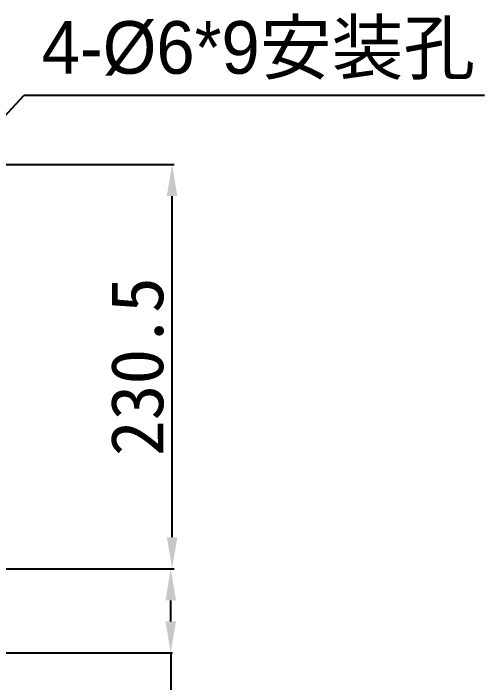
# Model space of a CAD drawing. Header units: millimetres. Extents: x 4086 to 8318, y 123 to 1549.
# Drawn here: x 7227.2 to 7495.8, y 415.6 to 797.1 of the extents above; entities that cross this region are included whole.
import ezdxf

# ---------------------------------------------------------------- set-up
doc = ezdxf.new("R2010")
doc.units = ezdxf.units.MM
doc.layers.add('尺寸', color=3, linetype='Continuous')
doc.styles.get("Standard").update_dxf_attribs({"font": 'simsun.ttc'})
doc.dimstyles.get("Standard").update_dxf_attribs({"dimscale": 6, "dimtxt": 5, "dimasz": 3, "dimexe": 0.18, "dimexo": 0.0625, "dimgap": 0.8, "dimtad": 1, "dimtoh": 1, "dimdec": 1, "dimzin": 0, "dimdsep": 46, "dimtxsty": 'Standard', "dimcen": 0.09, "dimclrd": 256, "dimclre": 256, "dimclrt": 256, "dimadec": 0, "dimazin": 2, "dimtfac": 1, "dimtdec": 1, "dimtofl": 0, "dimtmove": 0, "dimatfit": 3, "dimfxl": 0, "dimtolj": 1, "dimtzin": 0, "dimarcsym": 0})

# ---------------------------------------------------------------- blocks, each defined once
blk = doc.blocks.new('*D106')
at = {"layer": 'Defpoints', "color": 0}
for p in [(7201.22, 710.96), (7317.63, 710.96), (7201.22, 480.46)]:
    blk.add_point(p, dxfattribs=at)
at = {"layer": '尺寸', "lineweight": -2}
for p, q in [((7201.6, 710.96), (7318.71, 710.96)), ((7317.63, 498.46), (7317.63, 692.96)), ((7201.6, 480.46), (7318.71, 480.46))]:
    blk.add_line(p, q, dxfattribs=at)
at = {"layer": '尺寸'}
for points in [[(7320.63, 692.96), (7314.63, 692.96), (7317.63, 710.96)], [(7314.63, 498.46), (7320.63, 498.46), (7317.63, 480.46)]]:
    blk.add_solid(points, dxfattribs=at)
at = {"layer": '尺寸', "insert": (7297.83, 595.71), "char_height": 30, "attachment_point": 5, "rotation": 90}
blk.add_mtext('\\A1;230.5', dxfattribs=at)
blk = doc.blocks.new('*D107')
at = {"layer": 'Defpoints', "color": 0}
for p in [(7203.6, 480.46), (7316.85, 480.46), (7188.77, 432.46)]:
    blk.add_point(p, dxfattribs=at)
at = {"layer": '尺寸', "lineweight": -2}
for p, q in [((7203.97, 480.46), (7317.93, 480.46)), ((7316.85, 450.46), (7316.85, 462.46)), ((7189.15, 432.46), (7317.93, 432.46)), ((7316.85, 432.46), (7316.85, 352.18)), ((7316.85, 352.18), (7229.92, 352.18))]:
    blk.add_line(p, q, dxfattribs=at)
at = {"layer": '尺寸'}
for points in [[(7319.85, 462.46), (7313.85, 462.46), (7316.85, 480.46)], [(7313.85, 450.46), (7319.85, 450.46), (7316.85, 432.46)]]:
    blk.add_solid(points, dxfattribs=at)
at = {"layer": '尺寸', "insert": (7270.99, 371.98), "char_height": 30, "attachment_point": 5}
blk.add_mtext('\\A1;48.0', dxfattribs=at)
blk = doc.blocks.new('*D108')
at = {"layer": 'Defpoints', "color": 0}
for p in [(7200.25, 714.67), (7196.19, 710.25)]:
    blk.add_point(p, dxfattribs=at)
at = {"layer": '尺寸', "lineweight": -2}
for p in [(7212.43, 727.92), (7495.75, 750.38)]:
    blk.add_line(p, (7233.05, 750.38), dxfattribs=at)
at = {"layer": '尺寸'}
for p, q in [((7197.68, 712.46), (7198.76, 712.46)), ((7198.22, 711.92), (7198.22, 713))]:
    blk.add_line(p, q, dxfattribs=at)
blk.add_solid([(7210.22, 729.95), (7214.64, 725.9), (7200.25, 714.67)], dxfattribs=at)
at = {"layer": '尺寸', "insert": (7366.8, 775.98), "char_height": 30, "attachment_point": 5}
blk.add_mtext('\\A1;{\\fMS PGothic|b0|i0|c134|p34;4-%%C6*9安装孔}', dxfattribs=at)

msp = doc.modelspace()

# ---------------------------------------------------------------- dimensions: what is measured, and where the dimension line sits
at = {"layer": '尺寸'}
dim = msp.add_diameter_dim_2p(p1=(7196.19, 710.25), p2=(7200.25, 714.67), text='{\\fMS PGothic|b0|i0|c134|p34;4-%%C6*9安装孔}', dimstyle='Standard', dxfattribs=at)
dim.commit()
dim.dimension.update_dxf_attribs({"geometry": '*D108', "text_midpoint": (7366.8, 750.38), "dimtype": 163})
for base, p1, p2, picture, middle in [((7317.63, 710.96), (7201.22, 480.46), (7201.22, 710.96), '*D106', (7317.63, 595.71)), ((7316.85, 480.46), (7188.77, 432.46), (7203.6, 480.46), '*D107', (7270.99, 352.18))]:
    dim = msp.add_linear_dim(base=base, p1=p1, p2=p2, angle=90, dimstyle='Standard', dxfattribs=at)
    dim.commit()
    dim.dimension.update_dxf_attribs({"geometry": picture, "text_midpoint": middle, "dimtype": 160})

doc.saveas('drawing.dxf')
